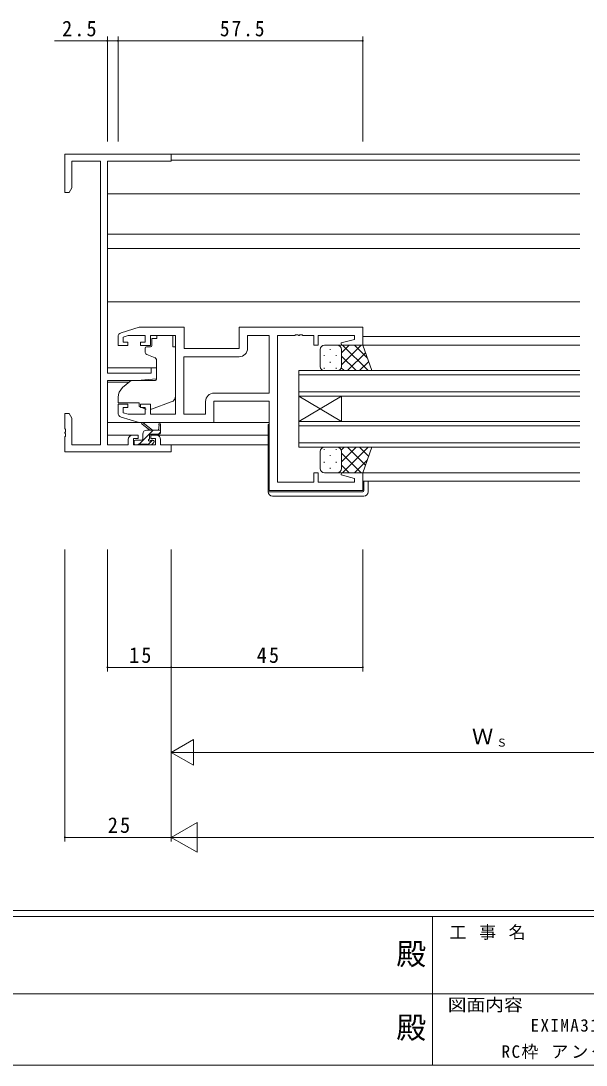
# Model space of a CAD drawing. Units: millimetres on the paper. Extents: x -420 to 373, y -297 to 267.
# Drawn here: x -129.4 to 3.4, y -297 to -51.3 of the extents above; entities that cross this region are included whole.
import ezdxf
from ezdxf.enums import TextEntityAlignment as Align

# ---------------------------------------------------------------- set-up
doc = ezdxf.new("R2010")
doc.units = ezdxf.units.MM
for name, color, linetype, lineweight in [('0-1_YKK_ZWAK', 7, 'Continuous', 9), ('0-3_YKK_12', 2, 'Continuous', 9), ('0-4_YKK_D', 6, 'Continuous', 9), ('0-6_YKK_13', 4, 'Continuous', 9), ('0-7_YKK_11', 7, 'Continuous', 9)]:
    doc.layers.add(name, color=color, linetype=linetype, lineweight=lineweight)
doc.layers.add('0-2_USER1', color=3, linetype='Continuous')
doc.styles.add('ＭＳ ゴシック', font='')
doc.styles.get('ＭＳ ゴシック').set_extended_font_data('MS Gothic')

msp = doc.modelspace()

# ---------------------------------------------------------------- linework, layer by layer
at = {"layer": '0-1_YKK_ZWAK'}
for p, q in [((352.3, -260.6), (-417.7, -260.6)), ((314.5, -262), (-417.7, -262)), ((-32.7, -262), (-32.7, -297)), ((-160.1, -280.199), (-31.3, -280.199)), ((-31.3, -280.199), (97.5, -280.199)), ((-417.7, -297), (314.5, -297))]:
    msp.add_line(p, q, dxfattribs=at)
at = {"layer": '0-3_YKK_12'}
for p, q in [((1.923, -82.723), (-94.377, -82.723)), ((1.923, -84.123), (-94.077, -84.123)), ((1.923, -92.023), (-109.077, -92.023)), ((1.923, -101.523), (-109.077, -101.523)), ((1.923, -104.923), (-109.077, -104.923)), ((1.923, -117.423), (-109.077, -117.423)), ((1.923, -127.623), (-49.322, -127.623)), ((1.923, -125.623), (-49.077, -125.623)), ((-97.577, -132.923), (-109.077, -132.923)), ((-64.076, -133.623), (-64.076, -139.623)), ((1.923, -133.623), (-64.076, -133.623)), ((-64.076, -134.623), (1.923, -134.623)), ((-103.953, -136.323), (-109.077, -136.323)), ((1.923, -138.623), (-64.076, -138.623)), ((-64.076, -139.623), (-54.076, -145.623)), ((-64.076, -145.623), (-54.076, -139.623)), ((-64.076, -145.623), (-64.076, -139.623)), ((-64.076, -139.623), (1.923, -139.623)), ((-54.076, -145.623), (-54.076, -139.623)), ((-64.076, -145.623), (-64.076, -151.623)), ((1.923, -145.623), (-64.076, -145.623)), ((-64.076, -146.623), (1.923, -146.623)), ((-103.177, -148.823), (-109.077, -148.823)), ((-71.277, -148.823), (-97.577, -148.823)), ((-71.277, -151.093), (-94.377, -151.093)), ((1.923, -150.623), (-64.076, -150.623)), ((-64.076, -151.623), (1.923, -151.623)), ((1.923, -157.623), (-49.577, -157.623)), ((1.923, -159.623), (-49.077, -159.623))]:
    msp.add_line(p, q, dxfattribs=at)
at = {"layer": '0-4_YKK_D'}
for p, q in [((-109.077, -79.723), (-109.077, -55.023)), ((-106.577, -79.723), (-106.577, -55.023)), ((-106.577, -79.723), (-106.577, -55.023)), ((-49.077, -56.023), (-106.577, -56.023)), ((-49.077, -79.723), (-49.077, -55.023)), ((-119.077, -175.723), (-119.077, -244.421)), ((-109.077, -175.723), (-109.077, -204.421)), ((-94.077, -175.723), (-94.077, -204.421)), ((-94.077, -175.723), (-94.077, -224.421)), ((-94.077, -175.723), (-94.077, -204.421)), ((-94.077, -175.723), (-94.077, -244.421)), ((-94.077, -175.723), (-94.077, -244.421)), ((-49.077, -175.723), (-49.077, -204.421)), ((-109.077, -203.421), (-94.077, -203.421)), ((-94.077, -203.421), (-49.077, -203.421)), ((-94.077, -223.421), (-88.881, -220.421)), ((-88.881, -226.421), (-88.881, -220.421)), ((-94.077, -223.421), (-88.881, -226.421)), ((-94.077, -223.421), (-83.684, -223.421)), ((-88.077, -223.421), (49.923, -223.421)), ((-94.077, -243.421), (-88.015, -239.921)), ((-88.015, -246.921), (-88.015, -239.921)), ((-94.077, -243.421), (-119.077, -243.421)), ((-94.077, -243.421), (-88.015, -246.921)), ((-94.077, -243.421), (-81.952, -243.421)), ((238.923, -243.421), (-87.077, -243.421))]:
    msp.add_line(p, q, dxfattribs=at)
msp.add_lwpolyline([(-106.577, -56.023), (-109.077, -56.023), (-121.475, -56.023)], dxfattribs=at)
for centre, start, end in [((-109.077, -56.023), 0, 180), ((-109.077, -56.023), 180, 0), ((-106.577, -56.023), 0, 180), ((-106.577, -56.023), 0, 180), ((-106.577, -56.023), 180, 0), ((-106.577, -56.023), 180, 0), ((-49.077, -56.023), 0, 180), ((-49.077, -56.023), 180, 0), ((-109.077, -203.421), 0, 180), ((-109.077, -203.421), 180, 0), ((-94.077, -203.421), 0, 180), ((-94.077, -203.421), 0, 180), ((-94.077, -203.421), 180, 0), ((-94.077, -203.421), 180, 0), ((-49.077, -203.421), 0, 180), ((-49.077, -203.421), 180, 0), ((-119.077, -243.421), 0, 180), ((-119.077, -243.421), 180, 0)]:
    msp.add_arc(centre, 0.106, start, end, dxfattribs=at)
at = {"layer": '0-6_YKK_13'}
for p, q in [((-98.647, -127.023), (-98.647, -126.023)), ((-97.477, -126.023), (-98.647, -126.023)), ((-98.647, -127.023), (-98.647, -127.723)), ((-97.477, -125.353), (-97.477, -126.023)), ((-97.477, -125.353), (-93.677, -125.353)), ((-93.677, -125.353), (-93.677, -126.023)), ((-93.677, -127.023), (-93.677, -126.023)), ((-93.677, -128.023), (-93.677, -127.023)), ((-58.077, -127.623), (-55.077, -127.623)), ((-49.077, -127.623), (-55.077, -127.623)), ((-54.077, -129.415), (-52.285, -127.623)), ((-54.077, -132.244), (-49.457, -127.623)), ((-53.809, -127.623), (-47.809, -133.623)), ((-50.98, -127.623), (-48.019, -130.584)), ((-46.934, -133.623), (-49.077, -127.623)), ((-100.177, -128.323), (-100.177, -129.373)), ((-98.947, -128.023), (-99.877, -128.023)), ((-99.848, -129.843), (-97.847, -130.571)), ((-93.677, -128.023), (-93.077, -128.023)), ((-93.077, -139.578), (-93.077, -128.023)), ((-59.077, -132.623), (-59.077, -128.623)), ((-58.128, -129.958), (-58.128, -130.158)), ((-56.713, -128.543), (-56.713, -128.743)), ((-55.298, -129.958), (-55.298, -130.158)), ((-54.077, -128.623), (-54.077, -132.223)), ((-54.077, -129.023), (-54.077, -132.623)), ((-54.077, -130.183), (-50.637, -133.623)), ((-52.628, -133.623), (-48.432, -129.428)), ((-97.577, -131.02), (-97.577, -135.626)), ((-56.713, -131.573), (-56.713, -131.773)), ((-49.8, -133.623), (-47.688, -131.512)), ((-58.128, -132.988), (-58.128, -133.188)), ((-55.077, -133.623), (-58.077, -133.623)), ((-55.298, -132.988), (-55.298, -133.188)), ((-55.298, -133.623), (-46.934, -133.623)), ((-54.133, -132.955), (-53.465, -133.623)), ((-103.814, -136.206), (-105.505, -137.625)), ((-97.794, -135.925), (-103.18, -135.972)), ((-106.577, -139.923), (-106.577, -141.223)), ((-106.577, -141.223), (-101.577, -141.223)), ((-101.577, -141.223), (-101.577, -141.523)), ((-101.577, -141.523), (-101.577, -142.02)), ((-100.27, -142.629), (-101.577, -142.02)), ((-98.705, -142.664), (-94.067, -140.989)), ((-101.503, -145.823), (-109.077, -145.823)), ((-99.077, -147.593), (-100.896, -146.192)), ((-98.477, -147.593), (-100.695, -145.91)), ((-96.877, -146.467), (-97.075, -147.593)), ((-96.577, -148.293), (-96.577, -146.294)), ((-71.077, -145.823), (-84.577, -145.823)), ((-71.277, -146.323), (-71.277, -161.823)), ((-71.077, -146.323), (-71.277, -146.323)), ((-98.341, -147.593), (-101.641, -150.893)), ((-100.777, -149.693), (-100.777, -148.593)), ((-99.777, -147.593), (-96.577, -147.593)), ((-99.177, -149.532), (-99.177, -148.893)), ((-98.877, -148.593), (-96.877, -148.593)), ((-96.577, -148.074), (-97.095, -148.593)), ((-102.777, -150.293), (-102.777, -150.793)), ((-101.077, -149.993), (-102.477, -149.993)), ((-102.477, -151.093), (-101.977, -151.093)), ((-101.777, -150.893), (-99.677, -150.893)), ((-98.495, -149.993), (-99.572, -151.069)), ((-99.477, -151.093), (-98.877, -151.093)), ((-98.377, -149.993), (-98.716, -149.993)), ((-98.665, -151.005), (-98.165, -150.505)), ((-58.128, -152.26), (-58.128, -152.06)), ((-55.077, -151.625), (-58.077, -151.625)), ((-55.298, -151.625), (-46.934, -151.625)), ((-55.298, -152.26), (-55.298, -152.06)), ((-54.133, -152.293), (-53.465, -151.625)), ((-54.077, -155.065), (-50.637, -151.625)), ((-53.809, -157.625), (-47.809, -151.625)), ((-52.628, -151.625), (-48.432, -155.821)), ((-49.8, -151.625), (-47.688, -153.737)), ((-46.934, -151.625), (-49.077, -157.625)), ((-59.077, -152.625), (-59.077, -156.625)), ((-56.713, -153.675), (-56.713, -153.475)), ((-54.077, -156.225), (-54.077, -152.625)), ((-54.077, -153.005), (-49.457, -157.625)), ((-54.077, -156.625), (-54.077, -153.025)), ((-50.98, -157.625), (-48.019, -154.664)), ((-58.128, -155.29), (-58.128, -155.09)), ((-56.713, -156.705), (-56.713, -156.505)), ((-55.298, -155.29), (-55.298, -155.09)), ((-54.077, -155.833), (-52.285, -157.625)), ((-58.077, -157.625), (-55.077, -157.625)), ((-49.077, -157.625), (-55.077, -157.625)), ((-48.777, -159.623), (-48.777, -161.823)), ((-47.777, -162.123), (-47.777, -159.623)), ((-71.277, -161.823), (-71.277, -162.123)), ((-70.777, -162.123), (-71.277, -162.123)), ((-49.077, -162.123), (-70.777, -162.123)), ((-70.277, -163.123), (-48.777, -163.123))]:
    msp.add_line(p, q, dxfattribs=at)
for centre, radius, start, end in [((-98.947, -127.723), 0.3, 270, 0), ((-58.077, -128.623), 1, 90, 180), ((-55.077, -128.623), 1, 0, 90), ((-55.077, -128.623), 1, 0, 90), ((-99.877, -128.323), 0.3, 90, 180), ((-99.677, -129.373), 0.5, 180, 250), ((-98.077, -131.02), 0.5, 0, 70), ((-58.077, -132.623), 1, 180, 270), ((-55.077, -132.623), 1, 270, 0), ((-55.077, -132.623), 1, 270, 0), ((-103.171, -136.972), 1, 90.5, 130), ((-97.877, -135.626), 0.3, 270.5, 0), ((-103.577, -139.923), 3, 130, 180), ((-94.577, -139.578), 1.5, 289.85326, 0), ((-99.848, -141.723), 1, 245, 262.59306), ((-99.045, -141.723), 1, 273.88683, 289.85326), ((-100.877, -145.993), 0.2, 24.41711, 264.41711), ((-96.777, -146.294), 0.2, 0, 239.99998), ((-101.077, -149.693), 0.3, 270, 0), ((-99.777, -148.593), 1, 90, 180), ((-99.177, -149.993), 0.25, 123.05573, 326.94426), ((-99.477, -149.532), 0.3, 303.05573, 0), ((-98.877, -148.893), 0.3, 90, 180), ((-96.877, -148.293), 0.3, 270, 0), ((-102.477, -150.293), 0.3, 90, 180), ((-102.477, -150.793), 0.3, 180, 270), ((-101.977, -150.893), 0.2, 270, 0), ((-99.477, -150.893), 0.2, 180, 270), ((-98.716, -150.293), 0.3, 90, 146.94426), ((-98.877, -150.793), 0.3, 270, 314.99998), ((-98.377, -150.293), 0.3, 314.99998, 90), ((-58.077, -152.625), 1, 90, 180), ((-55.077, -152.625), 1, 0, 90), ((-55.077, -152.625), 1, 0, 90), ((-58.077, -156.625), 1, 180, 270), ((-55.077, -156.625), 1, 270, 0), ((-55.077, -156.625), 1, 270, 0), ((-70.277, -162.123), 1, 180, 270), ((-49.077, -161.823), 0.3, 270, 0), ((-48.777, -162.123), 1, 270, 0)]:
    msp.add_arc(centre, radius, start, end, dxfattribs=at)
at = {"layer": '0-7_YKK_11'}
msp.add_line((-91.147, -143.893), (-91.147, -130.353), dxfattribs=at)
for points in [[(-104.177, -149.823), (-104.177, -151.093), (-109.077, -151.093), (-109.077, -135.923), (-102.077, -135.923), (-97.577, -135.529), (-97.577, -132.923), (-98.777, -132.923), (-98.777, -134.223), (-109.077, -134.223), (-109.077, -84.353), (-94.077, -84.353), (-94.077, -82.723), (-119.077, -82.723), (-119.077, -91.723), (-118.077, -91.723), (-117.447, -90.632), (-117.447, -84.353), (-110.707, -84.353)], [(-110.707, -84.353), (-110.707, -151.093), (-117.447, -151.093), (-117.447, -144.814), (-118.077, -143.723), (-119.077, -143.723), (-119.077, -147.265), (-118.957, -147.448), (-118.957, -147.998), (-119.077, -148.181), (-119.077, -148.265), (-118.957, -148.448), (-118.957, -148.998), (-119.077, -149.181), (-119.077, -152.723), (-94.077, -152.723), (-94.077, -151.093), (-96.577, -151.093), (-96.577, -149.823)], [(-105.864, -124.709), (-101.577, -123.423), (-91.077, -123.423), (-91.077, -128.423), (-78.077, -128.423), (-78.077, -123.423), (-49.077, -123.423), (-49.077, -127.623), (-54.037, -127.623), (-54.106, -127.101), (-51.007, -126.27), (-51.007, -125.353), (-59.577, -125.353), (-59.577, -127.623), (-60.577, -127.623), (-60.577, -125.353), (-63.119, -125.353), (-63.302, -125.233), (-63.852, -125.233), (-64.035, -125.353), (-64.119, -125.353), (-64.302, -125.233), (-64.852, -125.233), (-65.035, -125.353), (-69.077, -125.353)], [(-106.577, -143.579), (-106.577, -141.523), (-104.277, -141.523), (-104.277, -142.323), (-105.377, -142.323), (-105.377, -143.535), (-104.182, -143.893), (-100.177, -143.893), (-100.177, -142.323), (-101.277, -142.323), (-101.277, -141.523), (-98.977, -141.523), (-98.977, -143.893), (-93.077, -143.893), (-93.077, -125.353), (-98.977, -125.353), (-98.977, -127.723), (-101.277, -127.723), (-101.277, -126.923), (-100.177, -126.923), (-100.177, -125.353), (-104.182, -125.353), (-105.377, -125.712), (-105.377, -126.923), (-104.277, -126.923), (-104.277, -127.723), (-106.577, -127.723), (-106.577, -125.667)], [(-69.077, -125.353), (-69.077, -159.893), (-60.577, -159.893), (-60.577, -157.623), (-59.577, -157.623), (-59.577, -159.893), (-51.007, -159.893), (-51.007, -158.976), (-54.106, -158.145), (-54.037, -157.623), (-49.077, -157.623), (-49.077, -161.823), (-71.077, -161.823), (-71.077, -140.823), (-84.077, -140.823), (-84.077, -145.823), (-101.577, -145.823), (-105.864, -144.537)], [(-76.147, -128.353), (-76.147, -125.353), (-71.077, -125.353), (-71.077, -138.893), (-84.007, -138.893)], [(-91.147, -143.893), (-91.147, -130.353), (-78.147, -130.353)], [(-86.007, -140.893), (-86.007, -143.893), (-91.147, -143.893)], [(-97.577, -148.823), (-98.877, -148.823), (-98.877, -149.623), (-97.777, -149.623), (-97.777, -151.093), (-102.977, -151.093), (-102.977, -149.623), (-101.877, -149.623), (-101.877, -148.823), (-103.177, -148.823)]]:
    msp.add_lwpolyline(points, dxfattribs=at)
for centre, radius, start, end in [((-105.577, -125.667), 1, 106.69925, 180.00003), ((-78.147, -128.353), 2, 270, 359.99998), ((-84.007, -140.893), 2, 90, 179.99998), ((-105.577, -143.579), 1, 179.99995, 253.30074), ((-103.177, -149.823), 1, 90, 179.99998), ((-97.577, -149.823), 1, 0, 89.99998)]:
    msp.add_arc(centre, radius, start, end, dxfattribs=at)

# ---------------------------------------------------------------- texts
at = {"layer": '0-1_YKK_ZWAK', "color": 2, "style": 'ＭＳ ゴシック'}
for p in [(-41.182, -274.956), (-41.182, -292.278)]:
    msp.add_text('殿', height=5.132, dxfattribs=at).set_placement(p, align=Align.BOTTOM_LEFT)
at = {"layer": '0-1_YKK_ZWAK', "style": 'ＭＳ ゴシック', "width": 1.1}
msp.add_text('図面内容', height=2.933, dxfattribs=at).set_placement((-29.083, -285.148), align=Align.BOTTOM_LEFT)
at = {"layer": '0-1_YKK_ZWAK', "insert": (-28.688, -267.533), "char_height": 2.933, "attachment_point": 7, "style": 'ＭＳ ゴシック'}
msp.add_mtext('\\T1.16;工\\~事\\~名', dxfattribs=at)
at = {"layer": '0-2_USER1', "color": 7, "char_height": 2.933, "attachment_point": 7, "style": 'ＭＳ ゴシック'}
for s, insert in [('\\T1.17;EXIMA31\\~片引き窓【内動タイプ】T-1仕様\\~', (-9.627, -289.449)), ('\\T1.17;RC枠\\~アングル無\\~Cタイプ／30mm溝幅\\~', (-16.443, -295.625))]:
    msp.add_mtext(s, dxfattribs=dict(at, insert=insert))
at = {"layer": '0-4_YKK_D', "color": 3, "style": 'ＭＳ ゴシック'}
msp.add_text('Ｗ', height=3.666, dxfattribs=at).set_placement((-23.397, -222.621), align=Align.BOTTOM_LEFT)
at = {"layer": '0-4_YKK_D', "color": 4, "style": 'ＭＳ ゴシック'}
msp.add_text('Ｓ', height=1.833, dxfattribs=at).set_placement((-17.637, -222.621), align=Align.BOTTOM_LEFT)
at = {"layer": '0-4_YKK_D', "color": 3, "char_height": 3.666, "attachment_point": 7, "style": 'ＭＳ ゴシック'}
for s, insert in [('\\T1.21;\\W0.95;2.5', (-119.726, -55.023)), ('\\T1.22;\\W0.9;57.5', (-82.627, -55.023)), ('\\T1.21;\\W0.95;15', (-103.977, -202.421)), ('\\T1.21;\\W0.95;45', (-73.977, -202.421)), ('\\T1.21;\\W0.95;25', (-108.977, -242.421))]:
    msp.add_mtext(s, dxfattribs=dict(at, insert=insert))

doc.saveas('drawing.dxf')
